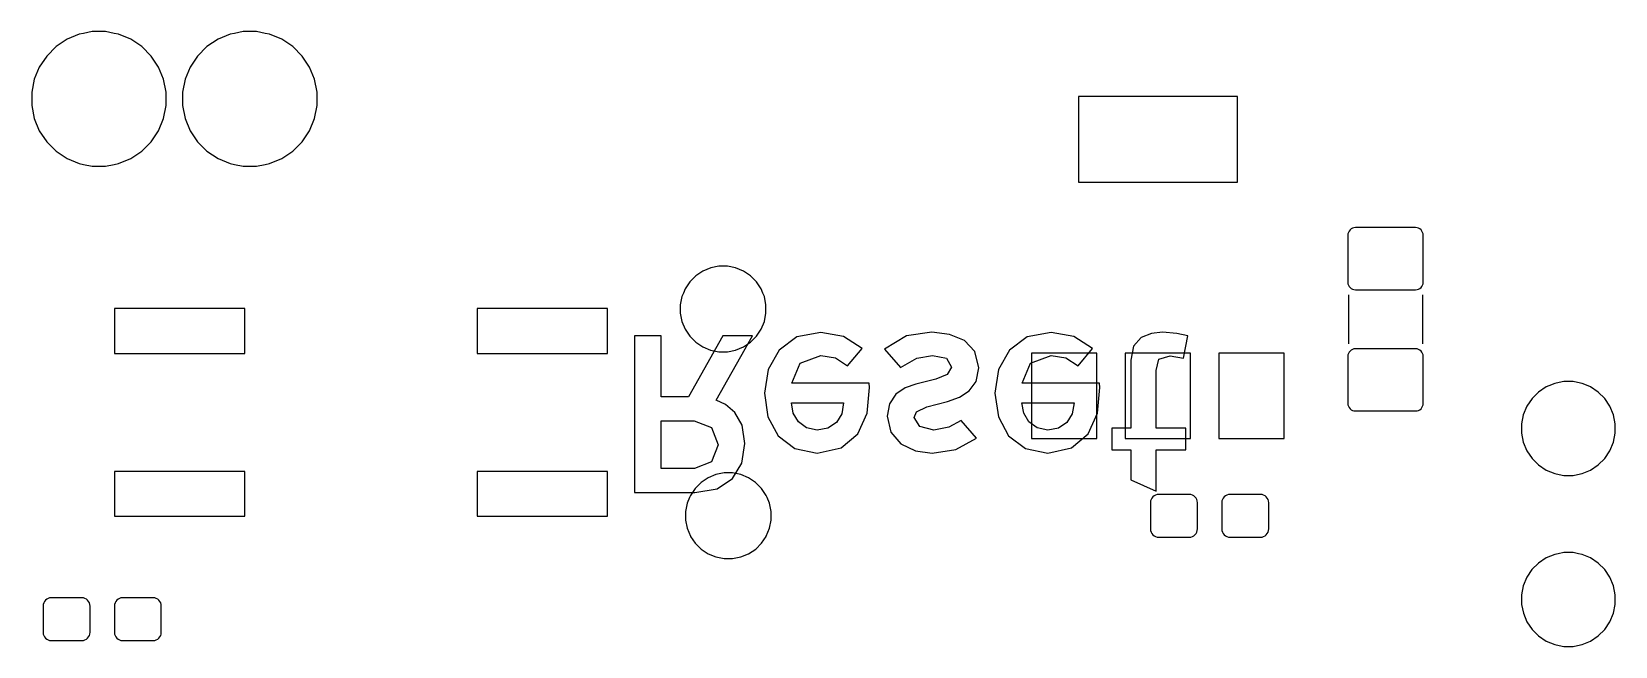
# Model space of a CAD drawing. Extents: x 169 to 33241, y 66 to 35500.
# Drawn here: x 169.02 to 207.88, y 161.7 to 176.8 of the extents above; entities that cross this region are included whole.
import ezdxf

# ---------------------------------------------------------------- set-up
doc = ezdxf.new("R2010")
doc.units = 0

msp = doc.modelspace()

# ---------------------------------------------------------------- linework, layer by layer
at = {"layer": 'Construction'}
for p, q in [((169.8857, 176.60884), (169.61529, 176.42825)), ((170.18615, 176.7333), (169.8857, 176.60884)), ((170.29248, 176.7544), (170.18615, 176.7333)), ((170.50513, 176.7968), (170.29248, 176.7544)), ((170.83035, 176.7968), (170.50513, 176.7968)), ((171.043, 176.7544), (170.83035, 176.7968)), ((171.14932, 176.7333), (171.043, 176.7544)), ((171.44978, 176.60884), (171.14932, 176.7333)), ((171.72019, 176.42825), (171.44978, 176.60884)), ((169.38532, 176.19812), (169.20465, 175.92787)), ((169.61529, 176.42825), (169.38532, 176.19812)), ((171.95016, 176.19812), (171.72019, 176.42825)), ((172.13083, 175.92787), (171.95016, 176.19812)), ((169.20465, 175.92787), (169.08019, 175.62738)), ((172.25529, 175.62738), (172.13083, 175.92787)), ((169.08019, 175.62738), (169.01669, 175.30836)), ((169.01669, 175.30836), (169.01669, 174.98324)), ((172.31879, 175.30836), (172.25529, 175.62738)), ((172.31879, 174.98324), (172.31879, 175.30836)), ((169.01669, 174.98324), (169.08019, 174.66422)), ((172.25529, 174.66422), (172.31879, 174.98324)), ((198.607, 175.202), (194.70505, 175.202)), ((194.70505, 175.202), (194.70505, 173.10015)), ((198.607, 173.10015), (198.607, 175.202)), ((169.08019, 174.66422), (169.20465, 174.36373)), ((172.13083, 174.36373), (172.25529, 174.66422)), ((169.20465, 174.36373), (169.38532, 174.09322)), ((171.95016, 174.09322), (172.13083, 174.36373)), ((169.38532, 174.09322), (169.61529, 173.86335)), ((169.61529, 173.86335), (169.8857, 173.68276)), ((171.44978, 173.68276), (171.72019, 173.86335)), ((171.72019, 173.86335), (171.95016, 174.09322)), ((169.8857, 173.68276), (170.18615, 173.5583)), ((170.18615, 173.5583), (170.29248, 173.537)), ((170.29248, 173.537), (170.50513, 173.4948)), ((170.50513, 173.4948), (170.83035, 173.4948)), ((170.83035, 173.4948), (171.043, 173.537)), ((171.043, 173.537), (171.14932, 173.5583)), ((171.14932, 173.5583), (171.44978, 173.68276)), ((194.70505, 173.10015), (198.607, 173.10015)), ((201.32146, 171.83242), (201.31746, 171.79002)), ((201.33216, 171.86722), (201.32146, 171.83242)), ((201.34946, 171.89952), (201.33216, 171.86722)), ((201.37256, 171.92772), (201.34946, 171.89952)), ((201.40076, 171.95082), (201.37256, 171.92772)), ((201.43306, 171.96812), (201.40076, 171.95082)), ((201.46786, 171.97882), (201.43306, 171.96812)), ((201.51026, 171.98282), (201.46786, 171.97882)), ((202.9766, 171.98282), (201.51026, 171.98282)), ((203.019, 171.97882), (202.9766, 171.98282)), ((203.0538, 171.96812), (203.019, 171.97882)), ((203.0861, 171.95082), (203.0538, 171.96812)), ((203.1143, 171.92772), (203.0861, 171.95082)), ((203.1374, 171.89952), (203.1143, 171.92772)), ((203.1547, 171.86722), (203.1374, 171.89952)), ((203.1654, 171.83242), (203.1547, 171.86722)), ((203.1694, 171.79002), (203.1654, 171.83242)), ((201.31746, 171.79002), (201.31746, 170.6488)), ((203.1694, 170.6488), (203.1694, 171.79002)), ((185.88392, 171.03662), (185.68087, 170.99622)), ((186.09095, 171.03662), (185.88392, 171.03662)), ((186.294, 170.99622), (186.09095, 171.03662)), ((185.17107, 170.65565), (185.05605, 170.48344)), ((185.31747, 170.80196), (185.17107, 170.65565)), ((185.48961, 170.91702), (185.31747, 170.80196)), ((185.68087, 170.99622), (185.48961, 170.91702)), ((185.48961, 170.91702), (185.48961, 170.91702)), ((185.48961, 170.91702), (185.48961, 170.91702)), ((186.48529, 170.91702), (186.294, 170.99622)), ((186.6574, 170.80196), (186.48529, 170.91702)), ((186.48529, 170.91702), (186.48529, 170.91702)), ((186.48529, 170.91702), (186.48529, 170.91702)), ((186.8037, 170.65565), (186.6574, 170.80196)), ((186.91876, 170.48344), (186.8037, 170.65565)), ((201.31746, 170.6488), (201.32146, 170.6064)), ((203.1654, 170.6064), (203.1694, 170.6488)), ((184.97675, 170.2922), (184.93635, 170.08925)), ((185.01155, 170.376), (184.97675, 170.2922)), ((185.05605, 170.48344), (185.01155, 170.376)), ((186.96326, 170.376), (186.91876, 170.48344)), ((186.99806, 170.2922), (186.96326, 170.376)), ((187.03846, 170.08925), (186.99806, 170.2922)), ((201.32146, 170.6064), (201.33216, 170.5713)), ((201.332, 170.333), (201.332, 169.1265)), ((201.33216, 170.5713), (201.34946, 170.539)), ((201.34946, 170.539), (201.37256, 170.5108)), ((201.37256, 170.5108), (201.40076, 170.4877)), ((201.40076, 170.4877), (201.43306, 170.4707)), ((201.43306, 170.4707), (201.46786, 170.46)), ((201.46786, 170.46), (201.51026, 170.456)), ((201.51026, 170.456), (202.9766, 170.456)), ((202.9766, 170.456), (203.019, 170.46)), ((203.019, 170.46), (203.0538, 170.4707)), ((203.0538, 170.4707), (203.0861, 170.4877)), ((203.0861, 170.4877), (203.1143, 170.5108)), ((203.1143, 170.5108), (203.1374, 170.539)), ((203.1374, 170.539), (203.1547, 170.5713)), ((203.153, 170.333), (203.153, 169.1265)), ((203.1547, 170.5713), (203.1654, 170.6064)), ((174.249, 169.996), (171.047, 169.996)), ((171.047, 169.996), (171.047, 168.89415)), ((174.249, 168.89415), (174.249, 169.996)), ((183.149, 169.996), (179.947, 169.996)), ((179.947, 169.996), (179.947, 168.89415)), ((183.149, 168.89415), (183.149, 169.996)), ((184.93635, 170.08925), (184.93635, 169.88199)), ((184.93635, 169.88199), (184.97675, 169.67904)), ((186.99806, 169.67904), (187.03846, 169.88199)), ((187.03846, 169.88199), (187.03846, 170.08925)), ((184.97675, 169.67904), (185.05595, 169.48778)), ((185.05595, 169.48778), (185.17097, 169.31557)), ((186.8037, 169.31557), (186.91876, 169.48778)), ((186.91876, 169.48778), (186.99806, 169.67904)), ((185.17097, 169.31557), (185.31737, 169.16926)), ((185.31737, 169.16926), (185.48951, 169.0542)), ((186.48529, 169.0542), (186.6574, 169.16926)), ((186.6574, 169.16926), (186.8037, 169.31557)), ((171.047, 168.89415), (174.249, 168.89415)), ((179.947, 168.89415), (183.149, 168.89415)), ((185.48951, 169.0542), (185.48951, 169.0542)), ((185.48951, 169.0542), (185.68077, 168.975)), ((185.68077, 168.975), (185.88382, 168.9346)), ((185.88382, 168.9346), (186.09085, 168.9346)), ((186.09085, 168.9346), (186.294, 168.975)), ((186.294, 168.975), (186.48529, 169.0542)), ((186.48529, 169.0542), (186.48529, 169.0542)), ((195.157, 168.902), (193.55502, 168.902)), ((193.55502, 168.902), (193.55502, 166.80016)), ((195.157, 166.80016), (195.157, 168.902)), ((197.457, 168.902), (195.85502, 168.902)), ((195.85502, 168.902), (195.85502, 166.80016)), ((197.457, 166.80016), (197.457, 168.902)), ((199.757, 168.902), (198.15502, 168.902)), ((198.15502, 168.902), (198.15502, 166.80016)), ((199.757, 166.80016), (199.757, 168.902)), ((201.32146, 168.85642), (201.31746, 168.81402)), ((201.31746, 168.81402), (201.31746, 167.6728)), ((201.33216, 168.89142), (201.32146, 168.85642)), ((201.34946, 168.92372), (201.33216, 168.89142)), ((201.37256, 168.95192), (201.34946, 168.92372)), ((201.40076, 168.97502), (201.37256, 168.95192)), ((201.43306, 168.99202), (201.40076, 168.97502)), ((201.46786, 169.00272), (201.43306, 168.99202)), ((201.51026, 169.00672), (201.46786, 169.00272)), ((202.9766, 169.00672), (201.51026, 169.00672)), ((203.019, 169.00272), (202.9766, 169.00672)), ((203.0538, 168.99202), (203.019, 169.00272)), ((203.0861, 168.97502), (203.0538, 168.99202)), ((203.1143, 168.95192), (203.0861, 168.97502)), ((203.1374, 168.92372), (203.1143, 168.95192)), ((203.1547, 168.89142), (203.1374, 168.92372)), ((203.1654, 168.85642), (203.1547, 168.89142)), ((203.1694, 168.81402), (203.1654, 168.85642)), ((203.1694, 167.6728), (203.1694, 168.81402)), ((205.99865, 167.94414), (205.83837, 167.78387)), ((206.18711, 168.07012), (205.99865, 167.94414)), ((206.24861, 168.09552), (206.18711, 168.07012)), ((206.18711, 168.07012), (206.18711, 168.07012)), ((206.18711, 168.07012), (206.18711, 168.07012)), ((206.39669, 168.15672), (206.24861, 168.09552)), ((206.50795, 168.17882), (206.39669, 168.15672)), ((206.61894, 168.20092), (206.50795, 168.17882)), ((206.84577, 168.20092), (206.61894, 168.20092)), ((206.95702, 168.17882), (206.84577, 168.20092)), ((207.06802, 168.15672), (206.95702, 168.17882)), ((207.21635, 168.09552), (207.06802, 168.15672)), ((207.27755, 168.07012), (207.21635, 168.09552)), ((207.46601, 167.94414), (207.27755, 168.07012)), ((207.27755, 168.07012), (207.27755, 168.07012)), ((207.27755, 168.07012), (207.27755, 168.07012)), ((207.62629, 167.78387), (207.46601, 167.94414)), ((201.31746, 167.6728), (201.32146, 167.6304)), ((201.32146, 167.6304), (201.33216, 167.5956)), ((201.33216, 167.5956), (201.34946, 167.5633)), ((201.34946, 167.5633), (201.37256, 167.5351)), ((201.37256, 167.5351), (201.40076, 167.512)), ((203.0861, 167.512), (203.1143, 167.5351)), ((203.1143, 167.5351), (203.1374, 167.5633)), ((203.1374, 167.5633), (203.1547, 167.5956)), ((203.1547, 167.5956), (203.1654, 167.6304)), ((203.1654, 167.6304), (203.1694, 167.6728)), ((205.71239, 167.59514), (205.62549, 167.38585)), ((205.83837, 167.78387), (205.71239, 167.59514)), ((207.75227, 167.59514), (207.62629, 167.78387)), ((207.83917, 167.38585), (207.75227, 167.59514)), ((201.40076, 167.512), (201.43306, 167.4947)), ((201.43306, 167.4947), (201.46786, 167.484)), ((201.46786, 167.484), (201.51026, 167.48)), ((201.51026, 167.48), (202.9766, 167.48)), ((202.9766, 167.48), (203.019, 167.484)), ((203.019, 167.484), (203.0538, 167.4947)), ((203.0538, 167.4947), (203.0861, 167.512)), ((205.62549, 167.38585), (205.58129, 167.16334)), ((205.58129, 167.16334), (205.58129, 166.93678)), ((207.88337, 167.16334), (207.83917, 167.38585)), ((207.88337, 166.93678), (207.88337, 167.16334)), ((193.55502, 166.80016), (195.157, 166.80016)), ((195.85502, 166.80016), (197.457, 166.80016)), ((198.15502, 166.80016), (199.757, 166.80016)), ((205.58129, 166.93678), (205.62549, 166.71427)), ((207.83917, 166.71427), (207.88337, 166.93678)), ((205.62549, 166.71427), (205.71239, 166.50472)), ((205.71239, 166.50472), (205.83837, 166.31625)), ((207.62629, 166.31625), (207.75227, 166.50472)), ((207.75227, 166.50472), (207.83917, 166.71427)), ((174.249, 165.996), (171.047, 165.996)), ((171.047, 165.996), (171.047, 164.89415)), ((174.249, 164.89415), (174.249, 165.996)), ((183.149, 165.996), (179.947, 165.996)), ((179.947, 165.996), (179.947, 164.89415)), ((183.149, 164.89415), (183.149, 165.996)), ((205.83837, 166.31625), (205.99865, 166.15598)), ((205.99865, 166.15598), (206.18711, 166.03)), ((206.18711, 166.03), (206.39666, 165.9434)), ((207.068, 165.9434), (207.27755, 166.03)), ((207.27755, 166.03), (207.46601, 166.15598)), ((207.46601, 166.15598), (207.62629, 166.31625)), ((185.29883, 165.57567), (185.18382, 165.40346)), ((185.44521, 165.72198), (185.29883, 165.57567)), ((185.61735, 165.83704), (185.44521, 165.72198)), ((185.61737, 165.83704), (185.61735, 165.83704)), ((185.61735, 165.83704), (185.61735, 165.83704)), ((185.80864, 165.91634), (185.61737, 165.83704)), ((186.01168, 165.95674), (185.80864, 165.91634)), ((186.21872, 165.95674), (186.01168, 165.95674)), ((186.42177, 165.91634), (186.21872, 165.95674)), ((186.61303, 165.83704), (186.42177, 165.91634)), ((186.78516, 165.72198), (186.61303, 165.83704)), ((186.61303, 165.83704), (186.61303, 165.83704)), ((186.61303, 165.83704), (186.61303, 165.83704)), ((186.93147, 165.57567), (186.78516, 165.72198)), ((187.04653, 165.40346), (186.93147, 165.57567)), ((206.39666, 165.9434), (206.50792, 165.921)), ((206.50792, 165.921), (206.61891, 165.8989)), ((206.61891, 165.8989), (206.84574, 165.8989)), ((206.84574, 165.8989), (206.957, 165.921)), ((206.957, 165.921), (207.068, 165.9434)), ((185.10462, 165.21217), (185.06422, 165.00922)), ((185.16362, 165.35466), (185.10462, 165.21217)), ((185.18382, 165.40346), (185.16362, 165.35466)), ((187.06683, 165.35466), (187.04653, 165.40346)), ((187.12573, 165.21217), (187.06683, 165.35466)), ((187.16613, 165.00922), (187.12573, 165.21217)), ((196.47901, 165.26986), (196.47501, 165.22466)), ((196.47501, 165.22466), (196.47501, 164.5861)), ((196.49041, 165.30746), (196.47901, 165.26986)), ((196.50891, 165.34196), (196.49041, 165.30746)), ((196.53381, 165.37216), (196.50891, 165.34196)), ((196.56401, 165.39706), (196.53381, 165.37216)), ((196.59851, 165.41566), (196.56401, 165.39706)), ((196.63611, 165.42686), (196.59851, 165.41566)), ((196.68111, 165.43186), (196.63611, 165.42686)), ((197.42, 165.43186), (196.68111, 165.43186)), ((197.465, 165.42686), (197.42, 165.43186)), ((197.5026, 165.41566), (197.465, 165.42686)), ((197.5371, 165.39706), (197.5026, 165.41566)), ((197.5673, 165.37216), (197.5371, 165.39706)), ((197.5922, 165.34196), (197.5673, 165.37216)), ((197.6107, 165.30746), (197.5922, 165.34196)), ((197.6221, 165.26986), (197.6107, 165.30746)), ((197.6261, 165.22466), (197.6221, 165.26986)), ((197.6261, 164.5861), (197.6261, 165.22466)), ((198.22917, 165.26986), (198.22517, 165.22466)), ((198.22517, 165.22466), (198.22517, 164.5861)), ((198.24057, 165.30746), (198.22917, 165.26986)), ((198.25907, 165.34196), (198.24057, 165.30746)), ((198.28367, 165.37216), (198.25907, 165.34196)), ((198.31417, 165.39706), (198.28367, 165.37216)), ((198.34867, 165.41566), (198.31417, 165.39706)), ((198.38597, 165.42686), (198.34867, 165.41566)), ((198.43117, 165.43186), (198.38597, 165.42686)), ((199.1698, 165.43186), (198.43117, 165.43186)), ((199.215, 165.42686), (199.1698, 165.43186)), ((199.2526, 165.41566), (199.215, 165.42686)), ((199.2871, 165.39706), (199.2526, 165.41566)), ((199.3173, 165.37216), (199.2871, 165.39706)), ((199.3422, 165.34196), (199.3173, 165.37216)), ((199.3607, 165.30746), (199.3422, 165.34196)), ((199.3719, 165.26986), (199.3607, 165.30746)), ((199.3769, 165.22466), (199.3719, 165.26986)), ((199.3769, 164.5861), (199.3769, 165.22466)), ((171.047, 164.89415), (174.249, 164.89415)), ((179.947, 164.89415), (183.149, 164.89415)), ((185.06422, 165.00922), (185.06422, 164.80196)), ((185.06422, 164.80196), (185.10462, 164.59901)), ((187.12573, 164.59901), (187.16613, 164.80196)), ((187.16613, 164.80196), (187.16613, 165.00922)), ((185.10462, 164.59901), (185.18392, 164.40775)), ((185.18392, 164.40775), (185.18892, 164.39975)), ((187.04143, 164.39975), (187.04643, 164.40775)), ((187.04643, 164.40775), (187.12573, 164.59901)), ((196.47501, 164.5861), (196.47901, 164.5409)), ((196.47901, 164.5409), (196.49041, 164.5033)), ((196.49041, 164.5033), (196.50891, 164.4688)), ((196.50891, 164.4688), (196.53381, 164.4386)), ((196.53381, 164.4386), (196.56401, 164.4137)), ((196.56401, 164.4137), (196.59851, 164.3952)), ((197.5026, 164.3952), (197.5371, 164.4137)), ((197.5371, 164.4137), (197.5673, 164.4386)), ((197.5673, 164.4386), (197.5922, 164.4688)), ((197.5922, 164.4688), (197.6107, 164.5033)), ((197.6107, 164.5033), (197.6221, 164.5409)), ((197.6221, 164.5409), (197.6261, 164.5861)), ((198.22517, 164.5861), (198.22917, 164.5409)), ((198.22917, 164.5409), (198.24057, 164.5033)), ((198.24057, 164.5033), (198.25907, 164.4688)), ((198.25907, 164.4688), (198.28367, 164.4386)), ((198.28367, 164.4386), (198.31417, 164.4137)), ((198.31417, 164.4137), (198.34867, 164.3952)), ((199.2526, 164.3952), (199.2871, 164.4137)), ((199.2871, 164.4137), (199.3173, 164.4386)), ((199.3173, 164.4386), (199.3422, 164.4688)), ((199.3422, 164.4688), (199.3607, 164.5033)), ((199.3607, 164.5033), (199.3719, 164.5409)), ((199.3719, 164.5409), (199.3769, 164.5861)), ((185.18892, 164.39975), (185.29849, 164.23567)), ((185.29849, 164.23567), (185.44487, 164.08936)), ((185.44487, 164.08936), (185.61701, 163.9743)), ((186.61326, 163.9743), (186.78539, 164.08936)), ((186.78539, 164.08936), (186.9317, 164.23567)), ((186.9317, 164.23567), (187.04143, 164.39975)), ((196.59851, 164.3952), (196.63611, 164.384)), ((196.63611, 164.384), (196.68111, 164.379)), ((196.68111, 164.379), (197.42, 164.379)), ((197.42, 164.379), (197.465, 164.384)), ((197.465, 164.384), (197.5026, 164.3952)), ((198.34867, 164.3952), (198.38597, 164.384)), ((198.38597, 164.384), (198.43117, 164.379)), ((198.43117, 164.379), (199.1698, 164.379)), ((199.1698, 164.379), (199.215, 164.384)), ((199.215, 164.384), (199.2526, 164.3952)), ((185.61701, 163.9743), (185.61703, 163.9743)), ((185.61703, 163.9743), (185.8083, 163.895)), ((185.8083, 163.895), (186.01134, 163.8546)), ((186.01134, 163.8546), (186.21838, 163.8546)), ((186.21838, 163.8546), (186.422, 163.895)), ((186.422, 163.895), (186.61326, 163.9743)), ((186.61326, 163.9743), (186.61326, 163.9743)), ((205.99834, 163.74378), (205.83806, 163.5835)), ((206.1868, 163.86976), (205.99834, 163.74378)), ((206.39635, 163.95666), (206.1868, 163.86976)), ((206.48095, 163.97346), (206.39635, 163.95666)), ((206.61861, 164.00086), (206.48095, 163.97346)), ((206.84544, 164.00086), (206.61861, 164.00086)), ((206.9831, 163.97346), (206.84544, 164.00086)), ((207.0677, 163.95666), (206.9831, 163.97346)), ((207.27725, 163.86976), (207.0677, 163.95666)), ((207.46571, 163.74378), (207.27725, 163.86976)), ((207.62599, 163.5835), (207.46571, 163.74378)), ((205.71208, 163.39503), (205.62518, 163.18548)), ((205.83806, 163.5835), (205.71208, 163.39503)), ((207.75197, 163.39503), (207.62599, 163.5835)), ((207.83887, 163.18548), (207.75197, 163.39503)), ((169.38597, 162.85706), (169.35567, 162.83216)), ((169.42057, 162.87556), (169.38597, 162.85706)), ((169.45807, 162.88676), (169.42057, 162.87556)), ((169.50317, 162.89176), (169.45807, 162.88676)), ((170.2419, 162.89176), (169.50317, 162.89176)), ((170.287, 162.88676), (170.2419, 162.89176)), ((170.3245, 162.87556), (170.287, 162.88676)), ((170.3591, 162.85706), (170.3245, 162.87556)), ((170.3894, 162.83216), (170.3591, 162.85706)), ((171.136, 162.85706), (171.1057, 162.83216)), ((171.1706, 162.87556), (171.136, 162.85706)), ((171.2081, 162.88676), (171.1706, 162.87556)), ((171.2532, 162.89176), (171.2081, 162.88676)), ((171.9919, 162.89176), (171.2532, 162.89176)), ((172.037, 162.88676), (171.9919, 162.89176)), ((172.0745, 162.87556), (172.037, 162.88676)), ((172.109, 162.85706), (172.0745, 162.87556)), ((172.1393, 162.83216), (172.109, 162.85706)), ((205.62518, 163.18548), (205.58098, 162.96323)), ((205.58098, 162.96323), (205.58098, 162.73641)), ((207.88307, 162.96323), (207.83887, 163.18548)), ((207.88307, 162.73641), (207.88307, 162.96323)), ((169.30087, 162.72986), (169.29687, 162.68466)), ((169.29687, 162.68466), (169.29687, 162.0461)), ((169.31227, 162.76746), (169.30087, 162.72986)), ((169.33077, 162.80196), (169.31227, 162.76746)), ((169.35567, 162.83216), (169.33077, 162.80196)), ((170.4143, 162.80196), (170.3894, 162.83216)), ((170.4328, 162.76746), (170.4143, 162.80196)), ((170.4442, 162.72986), (170.4328, 162.76746)), ((170.4482, 162.68466), (170.4442, 162.72986)), ((170.4482, 162.0461), (170.4482, 162.68466)), ((171.051, 162.72986), (171.047, 162.68466)), ((171.047, 162.68466), (171.047, 162.0461)), ((171.0624, 162.76746), (171.051, 162.72986)), ((171.0809, 162.80196), (171.0624, 162.76746)), ((171.1057, 162.83216), (171.0809, 162.80196)), ((172.1642, 162.80196), (172.1393, 162.83216)), ((172.1827, 162.76746), (172.1642, 162.80196)), ((172.1941, 162.72986), (172.1827, 162.76746)), ((172.1981, 162.68466), (172.1941, 162.72986)), ((172.1981, 162.0461), (172.1981, 162.68466)), ((205.58098, 162.73641), (205.58298, 162.72941)), ((205.58298, 162.72941), (205.62568, 162.51427)), ((205.62568, 162.51427), (205.71258, 162.30472)), ((207.75227, 162.30472), (207.83917, 162.51427)), ((207.83917, 162.51427), (207.88207, 162.72941)), ((207.88207, 162.72941), (207.88307, 162.73641)), ((205.71258, 162.30472), (205.71258, 162.30472)), ((205.71258, 162.30472), (205.83856, 162.11626)), ((205.83856, 162.11626), (205.99884, 161.95598)), ((207.46601, 161.95598), (207.62629, 162.11626)), ((207.62629, 162.11626), (207.75227, 162.30472)), ((207.75227, 162.30472), (207.75227, 162.30472)), ((169.29687, 162.0461), (169.30087, 162.0009)), ((169.30087, 162.0009), (169.31227, 161.9633)), ((169.31227, 161.9633), (169.33077, 161.9288)), ((169.33077, 161.9288), (169.35567, 161.8986)), ((169.35567, 161.8986), (169.38597, 161.8737)), ((169.38597, 161.8737), (169.42057, 161.8552)), ((169.42057, 161.8552), (169.45807, 161.844)), ((169.45807, 161.844), (169.50317, 161.839)), ((169.50317, 161.839), (170.2419, 161.839)), ((170.2419, 161.839), (170.287, 161.844)), ((170.287, 161.844), (170.3245, 161.8552)), ((170.3245, 161.8552), (170.3591, 161.8737)), ((170.3591, 161.8737), (170.3894, 161.8986)), ((170.3894, 161.8986), (170.4143, 161.9288)), ((170.4143, 161.9288), (170.4328, 161.9633)), ((170.4328, 161.9633), (170.4442, 162.0009)), ((170.4442, 162.0009), (170.4482, 162.0461)), ((171.047, 162.0461), (171.051, 162.0009)), ((171.051, 162.0009), (171.0624, 161.9633)), ((171.0624, 161.9633), (171.0809, 161.9288)), ((171.0809, 161.9288), (171.1057, 161.8986)), ((171.1057, 161.8986), (171.136, 161.8737)), ((171.136, 161.8737), (171.1706, 161.8552)), ((171.1706, 161.8552), (171.2081, 161.844)), ((171.2081, 161.844), (171.2532, 161.839)), ((171.2532, 161.839), (171.9919, 161.839)), ((171.9919, 161.839), (172.037, 161.844)), ((172.037, 161.844), (172.0745, 161.8552)), ((172.0745, 161.8552), (172.109, 161.8737)), ((172.109, 161.8737), (172.1393, 161.8986)), ((172.1393, 161.8986), (172.1642, 161.9288)), ((172.1642, 161.9288), (172.1827, 161.9633)), ((172.1827, 161.9633), (172.1941, 162.0009)), ((172.1941, 162.0009), (172.1981, 162.0461)), ((205.99884, 161.95598), (206.1873, 161.83)), ((206.1873, 161.83), (206.39685, 161.7431)), ((206.39685, 161.7431), (206.50811, 161.721)), ((206.50811, 161.721), (206.6191, 161.6989)), ((206.6191, 161.6989), (206.84593, 161.6989)), ((206.84593, 161.6989), (206.957, 161.721)), ((206.957, 161.721), (207.068, 161.7431)), ((207.068, 161.7431), (207.27755, 161.83)), ((207.27755, 161.83), (207.46601, 161.95598))]:
    msp.add_line(p, q, dxfattribs=at)
at = {"layer": 'Layer 1'}
for p, q in [((173.5897, 176.60884), (173.31929, 176.42825)), ((173.89015, 176.7333), (173.5897, 176.60884)), ((173.99648, 176.7544), (173.89015, 176.7333)), ((174.20913, 176.7968), (173.99648, 176.7544)), ((174.53435, 176.7968), (174.20913, 176.7968)), ((174.747, 176.7544), (174.53435, 176.7968)), ((174.85332, 176.7333), (174.747, 176.7544)), ((175.15378, 176.60884), (174.85332, 176.7333)), ((175.42419, 176.42825), (175.15378, 176.60884)), ((173.08932, 176.19812), (172.90865, 175.92787)), ((173.31929, 176.42825), (173.08932, 176.19812)), ((175.65416, 176.19812), (175.42419, 176.42825)), ((175.83483, 175.92787), (175.65416, 176.19812)), ((172.90865, 175.92787), (172.78419, 175.62738)), ((175.95929, 175.62738), (175.83483, 175.92787)), ((172.78419, 175.62738), (172.72069, 175.30836)), ((172.72069, 175.30836), (172.72069, 174.98324)), ((176.02279, 175.30836), (175.95929, 175.62738)), ((176.02279, 174.98324), (176.02279, 175.30836)), ((172.72069, 174.98324), (172.78419, 174.66422)), ((175.95929, 174.66422), (176.02279, 174.98324)), ((172.78419, 174.66422), (172.90865, 174.36373)), ((175.83483, 174.36373), (175.95929, 174.66422)), ((172.90865, 174.36373), (173.08932, 174.09322)), ((175.65416, 174.09322), (175.83483, 174.36373)), ((173.08932, 174.09322), (173.31929, 173.86335)), ((173.31929, 173.86335), (173.5897, 173.68276)), ((175.15378, 173.68276), (175.42419, 173.86335)), ((175.42419, 173.86335), (175.65416, 174.09322)), ((173.5897, 173.68276), (173.89015, 173.5583)), ((173.89015, 173.5583), (173.99648, 173.537)), ((173.99648, 173.537), (174.20913, 173.4948)), ((174.20913, 173.4948), (174.53435, 173.4948)), ((174.53435, 173.4948), (174.747, 173.537)), ((174.747, 173.537), (174.85332, 173.5583)), ((174.85332, 173.5583), (175.15378, 173.68276)), ((184.46969, 169.327), (183.80788, 169.327)), ((183.80788, 169.327), (183.80788, 165.47468)), ((184.46969, 167.82558), (184.46969, 169.327)), ((185.97605, 169.327), (185.13644, 167.82558)), ((185.81303, 167.74653), (186.707, 169.327)), ((186.707, 169.327), (185.97605, 169.327)), ((187.793, 169.29756), (187.35838, 168.97653)), ((188.38567, 169.41115), (187.793, 169.29756)), ((188.93882, 169.30744), (188.38567, 169.41115)), ((189.39814, 169.0111), (188.93882, 169.30744)), ((190.48992, 169.32235), (189.94664, 169.00133)), ((191.11222, 169.41615), (190.48992, 169.32235)), ((191.5419, 169.36185), (191.11222, 169.41615)), ((191.90738, 169.20875), (191.5419, 169.36185)), ((192.1642, 168.93711), (191.90738, 169.20875)), ((193.448, 169.29756), (193.01338, 168.97653)), ((194.04067, 169.41115), (193.448, 169.29756)), ((194.59382, 169.30744), (194.04067, 169.41115)), ((195.05314, 169.0111), (194.59382, 169.30744)), ((196.06044, 169.07513), (195.99124, 168.72447)), ((196.24811, 169.2875), (196.06044, 169.07513)), ((196.5, 169.3863), (196.24811, 169.2875)), ((196.7667, 169.4159), (196.5, 169.3863)), ((197.1223, 169.3813), (196.7667, 169.4159)), ((197.389, 169.322), (197.1223, 169.3813)), ((197.28522, 168.7738), (197.389, 169.322)), ((187.35838, 168.97653), (187.09168, 168.5024)), ((187.87696, 168.65554), (188.38073, 168.84322)), ((188.38073, 168.84322), (188.74126, 168.78392)), ((188.74126, 168.78392), (189.04254, 168.58636)), ((189.04254, 168.58636), (189.39814, 169.0111)), ((189.94664, 169.00133), (190.34175, 168.55189)), ((190.34175, 168.55189), (190.73686, 168.77908)), ((190.73686, 168.77908), (191.12703, 168.84328)), ((191.12703, 168.84328), (191.46782, 168.77908)), ((191.46782, 168.77908), (191.59129, 168.55683)), ((192.263, 168.542), (192.1642, 168.93711)), ((193.01338, 168.97653), (192.74668, 168.5024)), ((193.53196, 168.65554), (194.03573, 168.84322)), ((194.03573, 168.84322), (194.39626, 168.78392)), ((194.39626, 168.78392), (194.69754, 168.58636)), ((194.69754, 168.58636), (195.05314, 169.0111)), ((195.99124, 168.72447), (195.99124, 167.05513)), ((196.61848, 168.47752), (196.68268, 168.7541)), ((196.68268, 168.7541), (196.95925, 168.8331)), ((196.95925, 168.8331), (197.28522, 168.7738)), ((187.09168, 168.5024), (187.00278, 167.91467)), ((187.67447, 168.1666), (187.87696, 168.65554)), ((191.48263, 168.37903), (191.20605, 168.26049)), ((191.59129, 168.55683), (191.48263, 168.37903)), ((192.19867, 168.20612), (192.26287, 168.54196)), ((192.26287, 168.54196), (192.263, 168.542)), ((192.74668, 168.5024), (192.65778, 167.91467)), ((193.32947, 168.1666), (193.53196, 168.65554)), ((196.61848, 167.05513), (196.61848, 168.47752)), ((187.00278, 167.91467), (187.08678, 167.33682)), ((189.571, 168.1666), (187.67447, 168.1666)), ((189.52165, 167.42572), (189.57595, 168.05296)), ((189.576, 168.053), (189.571, 168.1666)), ((189.57595, 168.05296), (189.576, 168.053)), ((190.45535, 168.04812), (190.22816, 167.89008)), ((190.71711, 168.13702), (190.45535, 168.04812)), ((191.20605, 168.26049), (190.71711, 168.13702)), ((191.7838, 167.81594), (192.02581, 167.97399)), ((192.02581, 167.97399), (192.19867, 168.20612)), ((192.65778, 167.91467), (192.74178, 167.33682)), ((195.226, 168.1666), (193.32947, 168.1666)), ((195.17665, 167.42572), (195.23095, 168.05296)), ((195.231, 168.053), (195.226, 168.1666)), ((195.23095, 168.05296), (195.231, 168.053)), ((185.13644, 167.82558), (184.46969, 167.82558)), ((186.04515, 167.63788), (185.81303, 167.74653)), ((186.27234, 167.44032), (186.04515, 167.63788)), ((187.66465, 167.68255), (188.94382, 167.68259)), ((187.70905, 167.42572), (187.66465, 167.68255)), ((188.94382, 167.68259), (188.89932, 167.41095)), ((190.07011, 167.65795), (190.01081, 167.35174)), ((190.22816, 167.89008), (190.07011, 167.65795)), ((190.73182, 167.46035), (190.98371, 167.58382)), ((190.98371, 167.58382), (191.49735, 167.71223)), ((191.49735, 167.71223), (191.7838, 167.81594)), ((193.31955, 167.68255), (194.59882, 167.68259)), ((193.36405, 167.42572), (193.31955, 167.68255)), ((194.59882, 167.68259), (194.55432, 167.41095)), ((184.46969, 166.06734), (184.46969, 167.23786)), ((184.46969, 167.23786), (185.27473, 167.23786)), ((185.27473, 167.23786), (185.69947, 167.07487)), ((186.45014, 167.12917), (186.27234, 167.44032)), ((186.51934, 166.68467), (186.45014, 167.12917)), ((187.08678, 167.33682), (187.33866, 166.87257)), ((187.83746, 167.21335), (187.70905, 167.42572)), ((188.03501, 167.06519), (187.83746, 167.21335)), ((188.76597, 167.19857), (188.55854, 167.06029)), ((188.89932, 167.41095), (188.76597, 167.19857)), ((189.28952, 166.91702), (189.52165, 167.42572)), ((190.01081, 167.35174), (190.10461, 166.95663)), ((190.67752, 167.31712), (190.73182, 167.46035)), ((190.81087, 167.09487), (190.67752, 167.31712)), ((191.82828, 167.24301), (191.52207, 167.08497)), ((192.20858, 166.81333), (191.82828, 167.24301)), ((192.74178, 167.33682), (192.99366, 166.87257)), ((193.49246, 167.21335), (193.36405, 167.42572)), ((193.69001, 167.06519), (193.49246, 167.21335)), ((194.42097, 167.19857), (194.21354, 167.06029)), ((194.55432, 167.41095), (194.42097, 167.19857)), ((194.94452, 166.91702), (195.17665, 167.42572)), ((185.69947, 167.07487), (185.86246, 166.65013)), ((187.33866, 166.87257), (187.74859, 166.56142)), ((188.29678, 167.01089), (188.03501, 167.06519)), ((188.55854, 167.06029), (188.29678, 167.01089)), ((188.88453, 166.57624), (189.28952, 166.91702)), ((190.10461, 166.95663), (190.35156, 166.67017)), ((191.1566, 167.01087), (190.81087, 167.09487)), ((191.52207, 167.08497), (191.1566, 167.01087)), ((191.69493, 166.53675), (192.20858, 166.81333)), ((192.99366, 166.87257), (193.40359, 166.56142)), ((193.95178, 167.01089), (193.69001, 167.06519)), ((194.21354, 167.06029), (193.95178, 167.01089)), ((194.53953, 166.57624), (194.94452, 166.91702)), ((195.99124, 167.05513), (195.52699, 167.05513)), ((195.52699, 167.05513), (195.52699, 166.52173)), ((197.3445, 167.05513), (196.61848, 167.05513)), ((197.3445, 166.52173), (197.3445, 167.05513)), ((185.86246, 166.65013), (185.70441, 166.23032)), ((185.86246, 166.65013), (185.86246, 166.65013)), ((186.44524, 166.20066), (186.51934, 166.68467)), ((187.74859, 166.56142), (188.29681, 166.44783)), ((188.29681, 166.44783), (188.88453, 166.57624)), ((190.35156, 166.67017), (190.70716, 166.50225)), ((190.70716, 166.50225), (191.11709, 166.44295)), ((191.11709, 166.44295), (191.69493, 166.53675)), ((193.40359, 166.56142), (193.95181, 166.44783)), ((193.95181, 166.44783), (194.53953, 166.57624)), ((195.52699, 166.52173), (195.99124, 166.52173)), ((195.99124, 166.52173), (195.99124, 165.79077)), ((196.61848, 165.50926), (196.61848, 166.52173)), ((196.61848, 166.52173), (197.3445, 166.52173)), ((185.28461, 166.06734), (184.46969, 166.06734)), ((185.70441, 166.23032), (185.28461, 166.06734)), ((186.21805, 165.82037), (186.44524, 166.20066)), ((185.83776, 165.56848), (186.21805, 165.82037)), ((195.99124, 165.79077), (196.61848, 165.50926)), ((183.80788, 165.47468), (185.29448, 165.47468)), ((185.29448, 165.47468), (185.83776, 165.56848))]:
    msp.add_line(p, q, dxfattribs=at)

doc.saveas('drawing.dxf')
